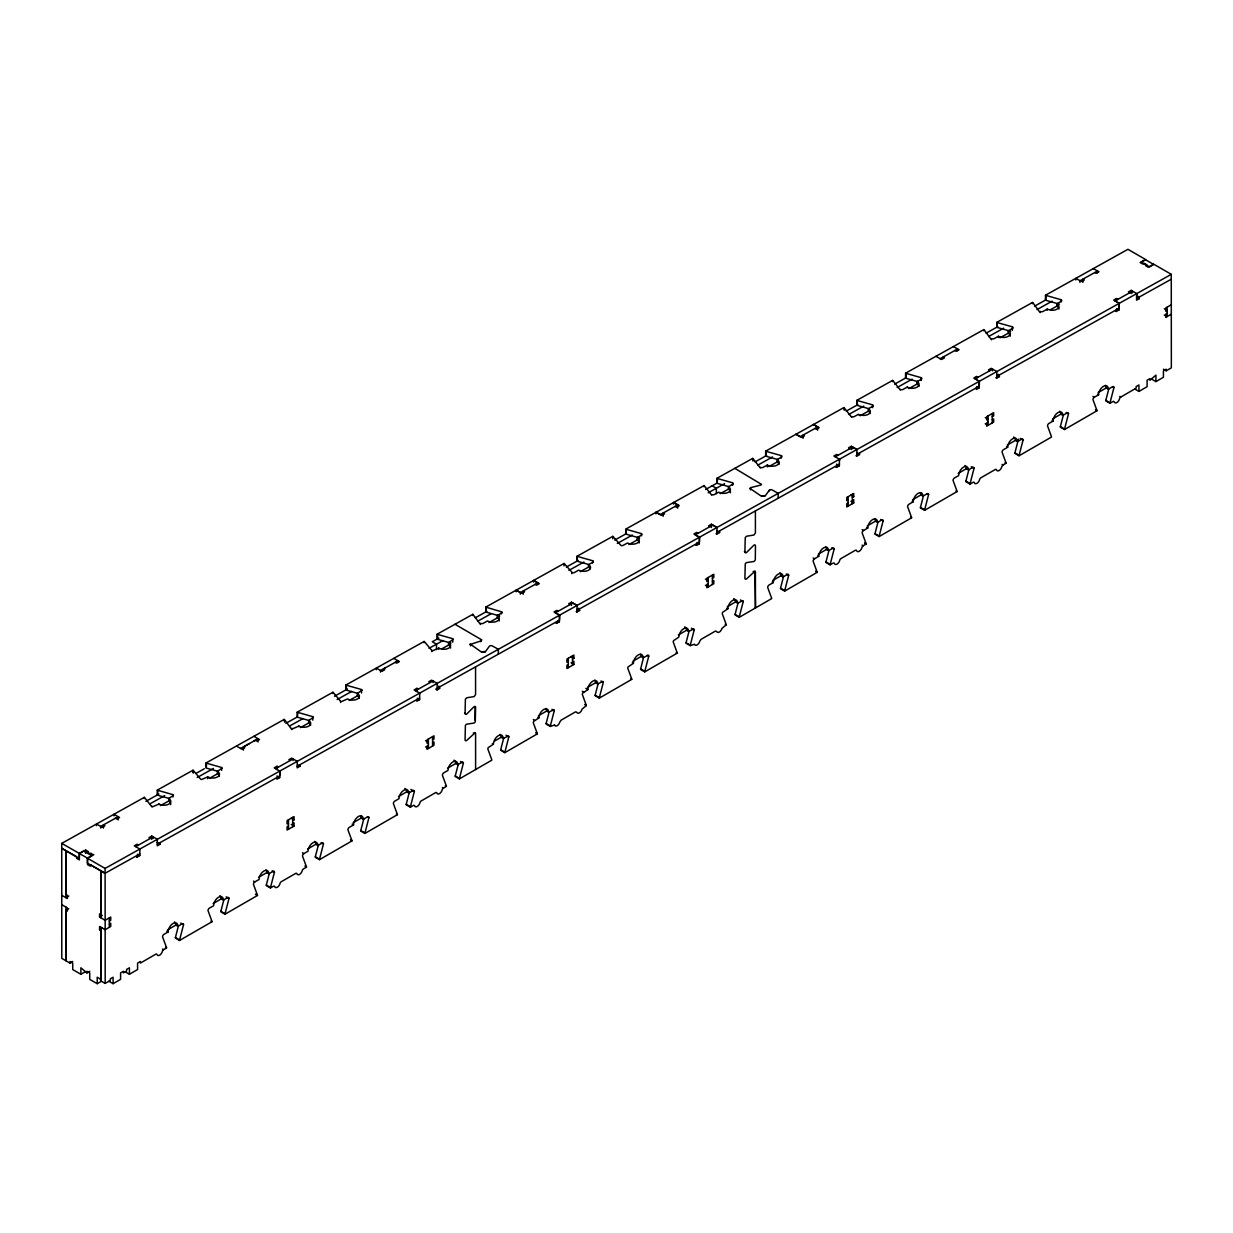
<?xml version="1.0" encoding="UTF-8"?>
<svg xmlns="http://www.w3.org/2000/svg" width="1233" height="1233" viewBox="0 0 1233 1233"><rect width="100%" height="100%" fill="white"/><g stroke="black" fill="none" stroke-linecap="round" stroke-linejoin="round"><path stroke-width="1.5" d="M475.614 769.531L475.584 733.496A1.973 1.141 -60 0 0 475.059 732.864L466.875 740.309A1.973 1.141 -60 0 1 465.072 739.8L465.396 725.497A1.973 1.141 -60 0 1 466.875 724.141L473.811 723.093A1.973 1.141 -60 0 0 475.291 721.752L475.614 707.449A1.988 1.141 -60 0 0 475.291 706.601L474.782 706.447A1.988 1.141 -60 0 0 473.811 706.941L466.875 713.907A1.973 1.141 -60 0 1 465.072 713.414L464.548 713.106M465.072 713.398L465.396 699.111L466.875 697.755L474.135 696.599L475.584 694.518L475.553 666.868M754.935 571.973L755.459 607.961L755.413 571.927A1.973 1.141 -60 0 0 754.889 571.311L746.705 578.739A1.973 1.141 -60 0 1 744.902 578.231L745.241 563.943A1.973 1.141 -60 0 1 746.705 562.587L753.656 561.539A1.973 1.141 -60 0 0 755.305 559.767L755.459 545.88A1.973 1.141 -60 0 0 755.12 545.032L754.611 544.894A1.973 1.141 -60 0 0 753.656 545.387L746.705 552.353A1.973 1.141 -60 0 1 744.902 551.845L744.378 551.536M744.902 551.845L745.241 537.542L746.705 536.201L753.964 535.03L755.413 532.949L755.397 510.924M1163.428 369.191L1166.218 370.809L1171.35 367.85L1171.273 279.213L1136.718 298.463L1136.78 293.577L1131.185 290.356L1128.395 291.913L1129.782 292.714M436.497 649.637L436.513 644.165L432.305 641.746L438.917 638.062M716.327 493.662L716.358 488.237L712.15 485.817M113.96 815.892L113.991 814.258L61.727 843.387L61.789 958.365L65.996 960.784L65.965 907.087M118.137 819.945L118.183 816.693L100.69 826.434L100.674 828.052M258.051 741.989L258.098 738.721L253.736 741.156M397.92 662.429L397.951 660.811L383.324 668.949L384.727 669.75L381.937 671.322L376.327 668.086L376.312 669.719M85.57 853.298L85.632 850.046L88.422 851.649L87.019 852.435L93.785 854.746L87.497 858.26L87.42 863.146L105.021 873.318L139.807 853.93M90.934 856.396L90.995 853.128M96.467 825.632L96.498 823.998L102.092 827.235L104.897 825.678L103.495 824.862L103.449 828.129M105.021 873.318L105.098 868.417L1171.304 274.343L1171.227 279.244M136.277 856.719L136.971 857.135L137.002 855.502M136.971 857.135L139.776 855.563L139.868 849.044L134.274 845.823L137.079 844.251L138.481 845.067M144.292 798.583L144.307 797.366L113.991 814.258L119.586 817.494L116.781 819.051L115.378 818.25M151.952 806.937L144.646 797.628A1.957 1.11 0.9 0 0 144.307 797.366M151.721 839.334L151.767 836.066L157.362 839.303L157.254 845.823L160.059 844.266L160.074 842.632M153.139 838.517L153.154 836.883L135.676 846.624M218.21 771.426L206.389 768.082A1.973 1.125 0.9 0 1 205.926 767.882L206.003 762.996A1.973 1.125 0.9 0 0 206.466 763.196L221.663 767.496A1.988 1.125 0.9 0 1 222.202 768.067L217.455 771.426A6.889 3.899 0.9 0 1 217.47 776.975A6.889 3.899 0.9 0 1 207.745 776.882L201.673 779.503A1.988 1.125 0.9 0 1 200.671 779.194L193.35 770.486A1.957 1.11 0.9 0 0 193.011 770.224L157.285 790.137L157.223 795.023A1.973 1.125 0.9 0 0 157.685 795.223L169.507 798.568M157.701 793.99L157.747 790.338A1.973 1.125 0.9 0 1 157.285 790.137M158.949 804.625L158.965 804.024A6.936 3.93 0.9 0 0 165.207 805.164A6.889 3.899 0.9 0 0 170.262 802.853A6.936 3.93 0.9 0 0 168.751 798.552L173.483 795.208A1.988 1.125 0.9 0 0 172.944 794.638L157.747 790.338M170.601 804.61A6.936 3.93 0.9 0 0 168.721 801.003L168.751 798.568M172.913 797.073L172.944 795.239M192.98 772.675L193.011 770.224M193.319 772.937L193.334 771.719M206.404 766.864L206.466 763.196M207.637 778.717L207.668 776.882M219.397 776.173A6.936 3.93 0.9 0 0 217.424 773.862L217.455 771.426M221.647 770.301L221.647 768.113M243.363 750.173L243.41 746.905L244.812 747.722L242.007 749.279L236.412 746.042L206.003 762.996M276.947 769.562L276.993 766.294L278.396 767.111M276.916 777.545L276.886 779.164L279.691 777.607L279.783 771.087L274.188 767.851L276.993 766.294M279.799 771.087L279.721 775.973L157.285 844.189M284.207 720.627L284.222 719.409L236.412 746.042M284.53 722.122L284.546 720.889M291.867 729.597L284.561 719.671A1.988 1.125 0.9 0 0 284.222 719.409M293.053 760.545L293.069 758.927L275.591 768.668M357.385 693.485A6.889 3.899 0.9 0 1 359.111 697.4A6.889 3.899 0.9 0 1 353.856 700.051A6.92 3.93 0.9 0 1 347.583 698.911L341.587 701.546A1.988 1.125 0.9 0 1 340.585 701.223L333.28 692.53A1.988 1.125 0.9 0 0 332.925 692.268L297.215 712.165L297.138 717.067A2.004 1.125 0.9 0 0 297.6 717.252L309.421 720.611M297.615 716.034L297.662 712.366A2.004 1.125 0.9 0 1 297.215 712.165M298.864 726.669L298.879 726.052A6.936 3.93 0.9 0 0 305.121 727.193A6.889 3.899 0.9 0 0 310.392 724.542A6.889 3.899 0.9 0 0 308.682 720.627L313.413 717.252A1.988 1.125 0.9 0 0 312.874 716.681L297.662 712.366M290.279 760.484L288.876 759.667L291.682 758.11L297.276 761.347L297.168 767.866L299.973 766.309L300.004 764.676M310.608 725.358A6.951 3.946 0.9 0 0 310.377 724.727A6.92 3.915 0.9 0 0 308.635 723.047L308.666 720.596M312.812 720.134L312.858 717.282M332.91 693.485L332.925 692.268M340.57 702.456L340.585 701.223M451.016 643.117L437.515 639.295A1.973 1.125 0.9 0 1 437.052 639.095L437.129 634.209A1.973 1.125 0.9 0 0 437.592 634.409L452.788 638.709A1.988 1.125 0.9 0 1 453.328 639.28L448.596 642.64A6.936 3.93 0.9 0 1 450.091 646.94A6.889 3.899 0.9 0 1 448.596 648.204A6.936 3.93 0.9 0 1 438.778 648.096L432.798 650.716A1.988 1.125 0.9 0 1 431.797 650.408L424.476 641.715A1.957 1.11 0.9 0 0 424.137 641.453L345.918 685.024L345.841 689.925A1.973 1.125 0.9 0 0 346.303 690.126L358.125 693.47M346.319 688.893L346.381 685.224A1.973 1.125 0.9 0 1 345.918 685.024M359.312 698.217A6.92 3.915 0.9 0 0 357.339 695.905L357.385 693.455L362.117 690.11A1.988 1.125 0.9 0 0 361.577 689.54L346.381 685.224M361.531 692.992L361.562 690.141M380.504 672.139L380.535 670.505L384.881 668.086M416.862 691.59L416.908 688.338L418.311 689.139M416.831 699.573L416.816 701.207L419.605 699.65L419.713 693.131L414.118 689.894L416.908 688.338M424.121 642.67L424.137 641.453M431.781 651.625L431.797 650.408M432.968 682.589L432.999 680.955L415.506 690.711M437.53 638.077L437.592 634.409M435.696 689.093L437.099 689.91L437.191 683.39L431.596 680.154L428.807 681.71L430.194 682.512M438.778 649.313L438.794 648.096M437.099 689.91L439.888 688.338L438.871 686.103M450.584 648.049A6.936 3.93 0.9 0 0 450.292 646.755A6.936 3.93 0.9 0 0 448.55 645.09L448.596 642.64M452.727 642.177L452.773 639.326M470.59 645.845L470.605 645.244A1.973 1.11 0.9 0 1 470.035 644.535L480.947 640.929L481.517 639.742L454.992 624.252L437.129 634.209M472.825 615.529L472.856 614.311L454.992 624.252M480.485 624.484L472.856 614.311M480.562 641.684L480.577 641.068A1.973 1.125 0.9 0 0 481.471 640.513L481.517 639.742M481.903 652.38L470.158 644.027M485.047 652.149L489.439 646.184A1.973 1.125 0.9 0 1 491.797 645.676L498.363 649.298L498.286 654.184M592.719 560.784A1.927 1.094 0.9 0 1 592.703 562.34L588.511 564.683L589.374 565.284A6.92 3.915 0.9 0 1 588.002 570.494A6.92 3.915 0.9 0 1 578.724 570.139L574.516 572.482A1.927 1.094 0.9 0 1 572.374 572.682L564.406 563.758A1.942 1.11 0.9 0 0 564.051 563.481L485.833 607.068L485.756 611.953A1.973 1.125 0.9 0 0 486.218 612.154L499.735 615.991M486.234 610.936L486.295 607.268A1.973 1.125 0.9 0 1 485.833 607.068M486.295 607.268L501.908 611.922A1.957 1.11 0.9 0 1 502.031 612.601A1.927 1.094 0.9 0 1 501.492 613.155L497.3 615.498L497.269 617.949L489.1 622.495M501.492 613.772L501.492 612.184M516.165 591.794L516.18 590.16L520.372 592.595L537.788 582.885L537.773 584.519M520.357 594.214L520.372 592.595M523.193 594.244L523.254 590.992L524.641 591.794L521.852 593.35L516.257 590.129M533.565 582.099L533.596 580.466L539.33 583.61L536.54 585.166L535.137 584.365M555.883 622.912L556.592 623.328L556.607 621.694M556.592 623.328L559.381 621.771L559.489 615.252L555.282 612.816L572.775 603.076L576.967 605.495M564.02 565.932L564.051 563.481M571.696 573.669L571.727 572.451M571.465 605.449L571.511 602.197L577.121 605.418L576.874 612.015L576.181 611.614M626.164 532.98L626.087 529.265L641.407 533.612A1.927 1.094 0.9 0 1 641.407 535.199L637.214 537.542A6.951 3.946 0.9 0 1 639.11 539.576L639.11 541.102A6.889 3.899 0.9 0 1 634.363 544.03A6.889 3.899 0.9 0 1 627.489 542.998L623.22 545.34A1.927 1.094 0.9 0 1 621.078 545.556L613.109 536.617A1.942 1.11 0.9 0 0 612.77 536.355L577.044 556.253L576.967 561.138L589.251 564.683M577.445 560.121L577.044 556.253M576.874 612.015L579.664 610.458L578.647 608.223M590.206 568.798A6.966 3.946 0.9 0 0 588.465 567.118L588.511 564.683M592.688 562.957L592.688 561.369M612.724 538.79L612.77 536.355M625.686 533.997L625.748 529.111L704.074 485.586M639.203 542.952A6.92 3.93 0.9 0 0 639.156 542.304L638.925 541.657A6.966 3.946 0.9 0 0 637.184 539.977L637.214 537.542M641.407 535.816L641.407 534.228M656.002 513.868L656.033 512.25L660.225 514.67L677.718 504.929L677.657 508.181M663.123 516.288L663.169 513.036L664.572 513.837L661.767 515.394L656.172 512.157M673.495 504.127L673.511 502.494L677.718 504.929M695.813 544.955L696.506 545.356L696.537 543.738M696.506 545.356L699.311 543.799L699.404 537.28L695.212 534.86L712.689 525.119L716.897 527.539M703.951 486.742L703.981 485.525M711.626 495.096L704.32 485.787M711.379 527.493L711.441 524.225L717.036 527.462L716.789 534.059L716.096 533.658M760.329 467.954L753.024 458.645A2.004 1.141 0.9 0 0 752.685 458.383L716.959 478.296L716.897 483.182A1.973 1.125 0.9 0 0 717.344 483.382L729.165 486.727M717.375 482.149L717.421 478.496A1.973 1.125 0.9 0 1 716.959 478.296M716.789 534.059L719.594 532.502L719.61 530.868M730.275 492.768A6.936 3.93 0.9 0 0 728.395 489.162L728.426 486.727L732.618 484.384A1.927 1.094 0.9 0 0 732.633 482.827L717.421 478.496M732.587 485.232L732.618 483.413M750.435 489.933L750.527 487.682L760.407 485.155A1.973 1.11 0.9 0 0 761.424 484.338L734.822 468.34M752.669 459.616L752.685 458.383M752.993 461.096L753.009 459.878M761.747 496.452L749.88 488.36M764.876 496.236L769.531 490.056A1.988 1.125 0.9 0 1 772.413 490.04L778.193 493.385L778.131 498.271M851.541 417.139L844.235 407.83A2.004 1.141 0.9 0 0 843.896 407.568L765.678 451.155L765.601 456.04A1.988 1.125 0.9 0 0 766.063 456.241L777.884 459.585M766.078 455.023L766.125 451.355A1.988 1.125 0.9 0 1 765.678 451.155M767.311 466.875L767.342 465.041A6.92 3.93 0.9 0 0 775.495 465.797A6.92 3.93 0.9 0 0 779.025 461.604L777.129 459.585L781.337 457.243A1.988 1.125 0.9 0 0 781.321 455.64L766.125 451.355M779.071 464.332A6.951 3.946 0.9 0 0 778.84 463.7A6.92 3.915 0.9 0 0 777.098 462.021L777.129 459.585M781.29 458.106L781.321 456.272M803.037 438.331L803.084 435.064L804.486 435.881L801.681 437.438L796.086 434.201M817.587 430.225L817.633 426.957L813.441 424.537M835.866 466.922L836.56 467.322L836.59 465.689M839.442 460.88L839.457 459.246L833.862 456.01L836.668 454.453L838.07 455.27M836.56 467.322L839.365 465.766L839.457 459.246L838.625 458.768M843.881 408.786L843.896 407.568M844.204 410.281L844.22 409.048M851.309 449.536L851.356 446.269L856.95 449.506L856.704 456.102L856.01 455.701M852.589 448.781L852.604 447.163L856.812 449.583M900.26 389.998L892.939 380.689A2.004 1.141 0.9 0 0 892.6 380.427L856.873 400.324L856.812 405.225A1.988 1.125 0.9 0 0 857.274 405.426L869.095 408.77M857.289 404.193L857.336 400.525A1.988 1.125 0.9 0 1 856.873 400.324M858.538 414.827L862.098 415.321A6.92 3.93 0.9 0 0 869.558 413.394A6.92 3.93 0.9 0 0 868.34 408.755L872.532 406.428A1.988 1.125 0.9 0 0 872.532 404.825L857.336 400.525M856.704 456.102L859.509 454.545L859.54 452.912M870.282 413.517A6.936 3.93 0.9 0 0 868.309 411.206L868.34 408.755M872.502 407.275L872.532 405.441M872.517 407.645L872.532 406.428M892.584 381.644L892.6 380.427M991.455 339.784L984.15 329.874A2.004 1.125 0.9 0 0 983.811 329.612L905.592 373.198L905.515 378.084A2.004 1.141 0.9 0 0 905.978 378.284L917.799 381.629M905.993 377.051L906.055 373.383A2.004 1.141 0.9 0 1 905.592 373.198M907.257 387.686L907.257 387.07A6.92 3.93 0.9 0 0 917.059 387.177A6.92 3.93 0.9 0 0 917.044 381.613L921.251 379.286A1.988 1.125 0.9 0 0 921.251 377.683L906.055 373.383M918.986 386.376A6.92 3.915 0.9 0 0 917.013 384.064L917.044 381.613M921.205 380.134L921.236 378.3M921.236 380.504L921.251 379.286M957.532 350.634L957.548 349.001L940.07 358.741M976.366 387.809L976.351 389.443L979.141 387.886L979.233 381.367M976.536 379.749L976.582 376.497L977.985 377.298M983.795 330.829L983.811 329.612M992.503 370.825L992.534 369.191L975.041 378.947M1040.159 312.643L1032.869 302.732A1.973 1.125 0.9 0 0 1032.514 302.47L996.803 322.368L996.726 327.254A1.988 1.125 0.9 0 0 997.189 327.454L1010.69 331.292M997.204 326.236L997.25 322.568A1.988 1.125 0.9 0 1 996.803 322.368M995.925 377.73L996.634 378.146L996.865 371.549L991.27 368.313L988.465 369.869L989.868 370.671M998.453 337.472L998.468 336.255A6.92 3.93 0.9 0 0 1008.255 336.347A6.92 3.93 0.9 0 0 1008.255 330.798L1012.463 328.456A1.988 1.125 0.9 0 0 1012.447 326.868L997.25 322.568M996.634 378.146L999.424 376.574L998.406 374.339M1010.243 336.208A6.936 3.93 0.9 0 0 1008.224 333.249L1008.255 330.798M1012.401 330.336L1012.447 327.485M1032.499 303.688L1032.514 302.47M1171.304 274.343L1153.687 264.186L1148.262 267.207L1145.457 265.604L1146.86 264.818L1144.301 263.338L1142.899 264.109L1140.093 262.506L1145.534 259.469L1127.933 249.313L1045.507 295.226L1045.43 300.112A1.988 1.125 0.9 0 0 1045.892 300.313L1059.409 304.15M1045.908 299.095L1045.969 295.427A1.988 1.125 0.9 0 1 1045.507 295.226M1047.156 310.346L1047.171 309.113L1050.716 310.223A6.92 3.93 0.9 0 0 1058.87 305.692L1056.974 303.657L1061.166 301.314A1.988 1.125 0.9 0 0 1061.166 299.727L1045.969 295.427M1058.962 309.067A6.936 3.93 0.9 0 0 1056.928 306.108L1056.974 303.657M1061.151 301.931L1061.151 300.343M1075.762 279.999L1075.777 278.365L1081.526 281.509L1084.316 279.953L1082.913 279.151L1082.867 282.403M1079.954 282.419L1079.985 280.785L1097.462 271.044L1097.447 272.678M1115.557 311.07L1116.266 311.487L1116.281 309.853M1116.451 301.792L1116.497 298.54L1117.899 299.342M1116.266 311.487L1119.055 309.915L1119.163 303.41M1131.139 293.608L1131.185 290.356M1132.418 292.868L1132.449 291.235L1114.956 300.975M1136.641 293.654L1136.549 300.174L1139.338 298.617L1138.321 296.382M769.253 490.873L769.531 490.056M223.82 899.843L220.861 911.31A1.988 1.141 -60 0 0 220.799 911.803L224.992 914.223A1.988 1.141 -60 0 1 225.053 913.73L228.999 898.456A1.973 1.141 -60 0 0 227.596 897.639L223.404 900.059A6.92 3.992 -60 0 0 218.503 897.239A6.92 3.992 -60 0 0 213.602 905.716L209.41 908.151A1.973 1.141 -60 0 0 208.007 910.57L211.953 921.298A1.988 1.141 -60 0 1 212.014 921.729L179.556 940.455L175.348 938.02A1.988 1.141 -60 0 1 175.41 937.527L178.369 926.075M125.227 971.82L129.419 974.255L137.587 969.539L137.587 963.081L140.377 961.463L140.377 963.081L155.697 954.234A1.973 1.141 -60 0 1 156.822 954.234L157.408 955.174A3.961 2.281 -60 0 0 161.893 952.585L162.479 950.967A1.973 1.141 -60 0 1 163.604 949.672L166.563 947.946A1.988 1.141 -60 0 0 166.501 947.514L162.556 936.803A1.973 1.141 -60 0 1 163.958 934.367L168.15 931.948A6.92 3.992 -60 0 1 173.052 923.471A6.92 3.992 -60 0 1 177.953 926.291L182.145 923.871A1.973 1.141 -60 0 1 183.547 924.673L179.602 939.962A1.988 1.141 -60 0 0 179.556 940.455M318.484 844.543L315.324 856.765A1.988 1.141 -60 0 0 315.263 857.259L319.47 859.678A1.988 1.141 -60 0 1 319.532 859.185L323.462 843.911A1.973 1.141 -60 0 0 322.06 843.095L317.867 845.53A6.92 3.992 -60 0 0 312.966 842.694A6.92 3.992 -60 0 0 308.08 851.186L303.873 853.606A1.973 1.141 -60 0 0 302.486 856.026L306.416 866.753A1.988 1.141 -60 0 1 306.478 867.184L303.534 868.88A1.973 1.141 -60 0 0 302.208 870.729A3.961 2.281 -60 0 1 299.573 874.397A3.961 2.281 -60 0 1 296.937 873.765A1.973 1.141 -60 0 0 295.612 873.457L281.309 881.703A1.973 1.141 -60 0 0 279.999 883.552A3.961 2.281 -60 0 1 277.363 887.221A3.961 2.281 -60 0 1 274.712 886.589A1.973 1.141 -60 0 0 273.402 886.28L270.443 887.976L266.251 885.556A1.988 1.141 -60 0 1 266.313 885.063L269.272 873.611M265.958 869.974A6.92 3.992 -60 0 1 266.76 872.61L268.856 873.827L273.048 871.407A1.973 1.141 -60 0 1 274.45 872.209L270.505 887.483A1.988 1.141 -60 0 0 270.443 887.976M409.387 792.064L406.227 804.286A1.988 1.141 -60 0 0 406.166 804.779L410.373 807.199A1.988 1.141 -60 0 1 410.419 806.706L414.365 791.432A1.973 1.141 -60 0 0 412.963 790.615L408.77 793.05A6.92 3.992 -60 0 0 403.869 790.214A6.92 3.992 -60 0 0 398.983 798.691L394.776 801.126A1.973 1.141 -60 0 0 393.373 803.546L397.319 814.273A1.988 1.141 -60 0 1 397.38 814.705L364.922 833.446L360.714 831.011A1.988 1.141 -60 0 1 360.776 830.518L363.735 819.066M360.668 815.784A6.92 3.992 -60 0 1 361.223 818.08L363.319 819.282L367.511 816.862A1.973 1.141 -60 0 1 368.914 817.664L364.983 832.938A1.988 1.141 -60 0 0 364.922 833.446M503.65 738.29L500.69 749.741A1.957 1.141 -60 0 0 500.644 750.234L504.836 752.654A1.957 1.141 -60 0 1 504.898 752.161L508.828 736.887A1.988 1.141 -60 0 0 508.428 735.978L503.234 738.505A6.936 4.007 -60 0 0 498.348 735.669A6.936 4.007 -60 0 0 493.447 744.162L488.253 747.63A1.988 1.141 -60 0 0 487.852 749.001L491.782 759.728A1.973 1.141 -60 0 1 491.844 760.16L459.385 778.902L455.193 776.482A1.988 1.141 -60 0 1 455.239 775.989L458.198 764.522M460.587 761.516L463.392 763.135L459.447 778.408A1.988 1.141 -60 0 0 459.385 778.902M554.557 725.035L550.288 726.422L546.096 724.002A1.957 1.125 -60 0 1 546.142 723.494L549.101 712.042M504.836 752.654L537.295 733.912A2.019 1.171 -60 0 0 537.234 733.496L533.303 722.769A1.988 1.141 -60 0 1 533.704 721.382L538.898 717.914A6.92 3.992 -60 0 1 543.799 709.437A6.92 3.992 -60 0 1 548.685 712.258L553.879 709.746A1.988 1.141 -60 0 1 554.28 710.64L550.35 725.929A1.957 1.125 -60 0 0 550.288 726.422M643.564 657.497L640.621 668.964A1.957 1.141 -60 0 0 640.559 669.457L644.751 671.877A1.957 1.141 -60 0 1 644.813 671.384L648.758 656.11A1.988 1.141 -60 0 0 648.342 655.201L643.164 657.713A6.936 4.007 -60 0 0 638.262 654.893A6.936 4.007 -60 0 0 633.361 663.385L628.183 666.837A1.988 1.141 -60 0 0 627.767 668.224L631.712 678.951A1.973 1.141 -60 0 1 631.758 679.383L599.3 698.125L595.107 695.689A1.957 1.125 -60 0 1 595.169 695.196L598.128 683.745M587.91 689.617A6.92 3.992 -60 0 1 592.811 681.14A6.92 3.992 -60 0 1 597.697 683.961L602.891 681.433A1.988 1.141 -60 0 1 603.307 682.342L599.361 697.616A1.957 1.125 -60 0 0 599.3 698.125M738.043 602.968L735.084 614.419A1.957 1.125 -60 0 0 735.022 614.913L739.23 617.332A1.957 1.125 -60 0 1 739.276 616.839L743.222 601.565A1.988 1.141 -60 0 0 742.805 600.656L737.627 603.184A6.92 3.992 -60 0 0 732.726 600.348A6.92 3.992 -60 0 0 727.84 608.825L722.646 612.308A1.988 1.141 -60 0 0 722.23 613.68L726.175 624.407A2.004 1.156 -60 0 1 726.237 624.838L721.968 628.383A3.946 2.281 -60 0 1 719.332 632.051A3.946 2.281 -60 0 1 716.697 631.419L715.371 631.111L701.068 639.357L699.758 641.206A3.946 2.281 -60 0 1 697.123 644.874A3.946 2.281 -60 0 1 694.487 644.242L690.203 645.63L686.01 643.21A1.957 1.125 -60 0 1 686.072 642.717L689.016 631.265M644.751 671.877L677.21 653.136A2.019 1.171 -60 0 0 677.164 652.704L673.218 641.977A1.988 1.141 -60 0 1 673.619 640.605L678.813 637.137A6.92 3.992 -60 0 1 683.714 628.66A6.92 3.992 -60 0 1 688.6 631.481L693.794 628.953A1.988 1.141 -60 0 1 694.21 629.863L690.264 645.136A1.957 1.125 -60 0 0 690.203 645.63M828.946 550.473L825.987 561.94A1.988 1.141 -60 0 0 825.925 562.433L830.117 564.853A1.988 1.141 -60 0 1 830.179 564.36L834.125 549.086A1.973 1.141 -60 0 0 832.722 548.269L828.53 550.704A6.92 3.992 -60 0 0 823.629 547.868A6.92 3.992 -60 0 0 818.727 556.36L814.535 558.78A1.973 1.141 -60 0 0 813.133 561.2L817.078 571.927A1.988 1.141 -60 0 1 817.14 572.359L784.666 591.1L780.474 588.68A1.988 1.141 -60 0 1 780.535 588.172L783.494 576.72M779.888 572.79A6.92 3.992 -60 0 1 780.982 575.734L783.078 576.936L787.27 574.516A1.973 1.141 -60 0 1 788.673 575.318L784.727 590.607A1.988 1.141 -60 0 0 784.666 591.1M923.409 495.943L920.45 507.395A1.988 1.141 -60 0 0 920.388 507.888L924.596 510.323A1.988 1.141 -60 0 1 924.658 509.815L928.588 494.541L927.185 493.739L922.993 496.159A6.92 3.992 -60 0 0 918.092 493.339A6.92 3.992 -60 0 0 913.206 501.816L908.998 504.235A1.973 1.141 -60 0 0 907.596 506.655L911.541 517.382A1.988 1.141 -60 0 1 911.603 517.814L879.144 536.555L874.937 534.136A1.988 1.141 -60 0 1 874.998 533.642L877.958 522.176M880.809 519.432L883.136 520.788L879.206 536.062A1.988 1.141 -60 0 0 879.144 536.555M1018.443 439.21L1014.929 452.85A1.988 1.141 -60 0 0 1014.867 453.359L1019.059 455.778A1.988 1.141 -60 0 1 1019.121 455.285L1023.066 439.996A1.973 1.141 -60 0 0 1021.664 439.195L1017.456 441.614A6.92 3.992 -60 0 0 1012.57 438.794A6.92 3.992 -60 0 0 1007.669 447.271L1003.477 449.691A1.973 1.141 -60 0 0 1002.075 452.126L1006.02 462.853A1.988 1.141 -60 0 1 1006.066 463.269L1003.123 464.98A1.973 1.141 -60 0 0 1001.797 466.814A3.961 2.281 -60 0 1 999.162 470.497A3.961 2.281 -60 0 1 996.526 469.865A1.973 1.141 -60 0 0 995.201 469.542L980.913 477.803A1.973 1.141 -60 0 0 979.588 479.637A3.961 2.281 -60 0 1 976.952 483.321A3.961 2.281 -60 0 1 974.317 482.689A1.973 1.141 -60 0 0 972.991 482.365L970.047 484.076L965.84 481.656A1.988 1.141 -60 0 1 965.901 481.163L968.861 469.696M971.25 466.691L974.039 468.309L970.094 483.583A1.988 1.141 -60 0 0 970.047 484.076M1108.775 388.919L1105.816 400.371A1.988 1.141 -60 0 0 1105.77 400.864L1109.962 403.299A1.988 1.141 -60 0 1 1110.024 402.806L1113.954 387.516L1112.567 386.715L1108.359 389.135A6.92 3.992 -60 0 0 1103.473 386.314A6.92 3.992 -60 0 0 1098.572 394.791L1094.365 397.211A1.973 1.141 -60 0 0 1092.977 399.646L1096.908 410.358A1.988 1.141 -60 0 1 1096.969 410.789L1064.511 429.531L1060.318 427.111A1.988 1.141 -60 0 1 1060.365 426.618L1063.324 415.151M1059.717 411.236A6.92 3.992 -60 0 1 1060.812 414.165L1062.908 415.382L1067.115 412.947A1.973 1.141 -60 0 1 1068.502 413.764L1064.572 429.038A1.988 1.141 -60 0 0 1064.511 429.531M481.918 651.764L485.062 651.533M764.892 495.62L764.63 495.82A1.942 1.094 0.9 0 1 763.443 496.175L761.747 495.851M585.814 688.399L587.91 689.617L582.731 693.085A1.988 1.141 -60 0 0 582.315 694.456L586.261 705.184A2.004 1.156 -60 0 1 586.322 705.615L582.038 709.16A3.946 2.281 -60 0 1 579.402 712.844A3.946 2.281 -60 0 1 576.782 712.196L575.457 711.888L561.154 720.149L559.828 721.983A3.946 2.281 -60 0 1 557.193 725.667A3.946 2.281 -60 0 1 554.557 725.019M85.632 850.046L79.328 853.544L87.528 858.137L91.735 855.717L83.567 851.001L79.374 853.436L79.251 858.43L61.65 848.273L76.569 856.658L76.569 858.276L79.374 859.894L79.374 853.436L61.727 843.387M68.755 896.052L65.965 897.67L65.919 850.647L65.965 894.434L67.368 895.25L67.368 898.472L61.758 895.25M72.732 961.478L69.927 963.096L65.965 960.8L65.965 910.324L68.755 908.706M100.936 917.861L100.906 870.852L100.936 914.639L99.549 913.823L99.549 917.059L102.339 915.441M1171.304 304.736L1165.709 307.973L1165.709 311.209L1167.112 310.392L1164.306 308.789M109.336 921.097L110.739 920.28L110.739 917.059L105.144 920.296L105.175 983.41L110.307 980.451L110.307 978.832L113.097 977.214L113.097 983.672L108.905 981.252M109.336 924.056L110.739 923.255L110.739 926.476L105.144 929.713L99.549 926.476L99.549 929.713L102.339 928.095M1167.112 313.367L1165.709 314.168L1165.709 317.405L1171.319 314.153M288.46 823.058L287.058 823.875L287.058 820.639L294.055 816.6L294.055 819.837L292.668 820.639M432.583 739.862L433.985 739.06L433.985 735.824L426.988 739.862L426.988 743.098L428.375 742.281L425.585 740.663M568.305 661.505L566.903 662.306L566.903 659.085L573.9 655.047L573.9 658.268L572.497 659.085M712.412 578.292L713.815 577.491L713.815 574.254L706.817 578.292L706.817 581.529L708.22 580.728L705.415 579.109M848.134 499.935L846.732 500.752L846.732 497.516L853.729 493.477L853.729 496.714L852.342 497.516M992.257 416.739L993.659 415.922L993.659 412.701L986.662 416.739L986.662 419.96L988.049 419.158L985.259 417.54M288.46 826.033L287.058 826.834L287.058 830.071L294.055 826.033L294.055 822.796L292.668 823.598M428.375 745.241L426.988 746.057L426.988 749.279L433.985 745.241L433.985 742.019L432.583 742.821M568.305 664.464L566.903 665.265L566.903 668.502L573.9 664.464L573.9 661.227L572.497 662.044M708.22 583.687L706.817 584.488L706.817 587.725L713.815 583.687L713.815 580.45L712.412 581.267M848.134 502.894L846.732 503.711L846.732 506.948L853.729 502.894L853.729 499.673L852.342 500.475M988.049 422.118L986.662 422.934L986.662 426.156L993.659 422.118L993.659 418.896L992.257 419.698M69.927 963.096L69.927 961.478L72.732 963.096L72.732 969.554L80.885 974.27L85.092 971.851M80.885 974.27L80.885 967.813L86.927 972.914L89.732 971.296M167.688 929.79L175.857 925.089L177.953 926.291M213.139 903.573L221.308 898.857L223.404 900.059M258.591 877.326L266.76 872.61M307.603 849.028L315.771 844.312L317.867 845.53M353.054 822.781L361.223 818.08M398.506 796.549L406.674 791.833L408.77 793.05M447.533 768.251L455.686 763.535L457.782 764.737L461.99 762.318A1.973 1.141 -60 0 1 463.392 763.135M494.603 741.064L501.137 737.288L503.234 738.505M538.436 715.756L546.589 711.056L548.685 712.258M587.447 687.459L595.601 682.743L597.712 683.961M632.899 661.227L641.052 656.511L643.164 657.713M678.35 634.98L686.504 630.263L688.615 631.481M727.362 606.682L735.531 601.966L737.627 603.184M772.814 580.435L780.982 575.734M818.265 554.203L826.434 549.486L828.53 550.704M867.277 525.905L875.445 521.189L877.542 522.407L881.749 519.972A1.973 1.141 -60 0 1 883.136 520.788M912.728 499.658L920.897 494.942L922.993 496.159M958.18 473.426L966.348 468.71L968.444 469.912L972.637 467.492A1.973 1.141 -60 0 1 974.039 468.309M1007.207 445.113L1015.36 440.412L1017.456 441.614M1052.658 418.881L1060.812 414.165M1098.11 392.633L1106.263 387.933L1108.359 389.135M224.992 914.223L257.466 895.482A1.988 1.141 -60 0 0 257.404 895.05L253.459 884.323A1.973 1.141 -60 0 1 254.861 881.903L259.053 879.483A6.92 3.992 -60 0 1 263.954 870.991A6.92 3.992 -60 0 1 268.856 873.827M319.47 859.678L351.929 840.937A1.988 1.141 -60 0 0 351.867 840.505L347.922 829.778A1.973 1.141 -60 0 1 349.324 827.358L353.532 824.939A6.92 3.992 -60 0 1 358.418 816.462A6.92 3.992 -60 0 1 363.319 819.282M410.373 807.199L413.317 805.503A1.973 1.141 -60 0 1 414.642 805.812A3.961 2.281 -60 0 0 417.278 806.444A3.961 2.281 -60 0 0 419.914 802.76A1.973 1.141 -60 0 1 421.239 800.926L435.526 792.68A1.973 1.141 -60 0 1 436.852 792.989A3.961 2.281 -60 0 0 439.487 793.62A3.961 2.281 -60 0 0 442.123 789.937A1.973 1.141 -60 0 1 443.448 788.103L446.392 786.392A1.988 1.141 -60 0 0 446.331 785.976L442.4 775.249A1.973 1.141 -60 0 1 443.803 772.829L447.995 770.394A6.92 3.992 -60 0 1 452.896 761.917A6.92 3.992 -60 0 1 457.782 764.737M783.078 576.936A6.92 3.992 -60 0 0 778.177 574.116A6.92 3.992 -60 0 0 773.276 582.592L769.084 585.012A1.973 1.141 -60 0 0 767.681 587.447L771.627 598.175A1.988 1.141 -60 0 1 771.688 598.591L739.23 617.332M830.117 564.853L833.076 563.157A1.973 1.141 -60 0 1 834.387 563.466A3.961 2.281 -60 0 0 837.037 564.097A3.961 2.281 -60 0 0 839.673 560.429A1.973 1.141 -60 0 1 840.983 558.58L855.286 550.334A1.973 1.141 -60 0 1 856.611 550.642A3.961 2.281 -60 0 0 859.247 551.274A3.961 2.281 -60 0 0 861.882 547.591A1.973 1.141 -60 0 1 863.208 545.757L866.152 544.061A1.988 1.141 -60 0 0 866.09 543.63L862.16 532.903A1.973 1.141 -60 0 1 863.547 530.483L867.755 528.048A6.92 3.992 -60 0 1 872.64 519.571A6.92 3.992 -60 0 1 877.542 522.407M924.596 510.323L957.055 491.582A1.988 1.141 -60 0 0 956.993 491.15L953.047 480.423A1.973 1.141 -60 0 1 954.45 478.003L958.658 475.568A6.92 3.992 -60 0 1 963.543 467.091A6.92 3.992 -60 0 1 968.444 469.912M1062.908 415.382A6.92 3.992 -60 0 0 1058.022 412.546A6.92 3.992 -60 0 0 1053.121 421.039L1048.929 423.458A1.973 1.141 -60 0 0 1047.526 425.878L1051.456 436.605A1.988 1.141 -60 0 1 1051.518 437.037L1019.059 455.778M86.927 972.914L86.927 971.296L89.732 972.914L89.732 979.372L97.207 983.687L101.414 981.268M1109.962 403.299L1112.906 401.588A1.973 1.141 -60 0 1 1114.031 401.588L1114.632 402.528A3.961 2.281 -60 0 0 1117.283 402.266A3.961 2.281 -60 0 0 1119.502 398.86A1.973 1.141 -60 0 1 1120.828 397.026L1136.132 388.179L1136.132 386.561L1138.938 384.943L1138.938 391.416L1134.745 388.996M113.097 983.672L120.587 979.356L120.587 972.899L123.377 971.28L123.377 972.899L126.629 971.018L126.629 969.4L129.419 967.782L129.419 974.255M1138.938 391.416L1147.091 386.7L1147.091 380.242L1149.896 378.623L1149.896 380.242L1155.938 375.14L1155.938 381.598L1151.745 379.178M1155.938 381.598L1163.428 377.283L1163.428 370.809L1166.218 369.191L1166.218 370.809M244.982 746.027L249.436 743.561M145.926 801.311L158.903 794.083M196.217 773.291L204.339 768.76M240.62 748.462L255.308 740.278L256.695 741.095L259.5 739.538L253.906 736.301M285.84 723.355L297.199 717.02M334.513 696.229L347.506 689M475.291 617.795L486.865 611.352M566.363 567.057L578.046 560.537M614.774 540.085L626.456 533.565M705.63 489.455L717.113 483.059M755.089 461.897L766.649 455.455M817.633 426.957L800.14 436.713L795.948 434.278M846.208 411.128L857.891 404.624M894.603 384.157L906.286 377.652M986.123 333.172L997.805 326.653M1034.518 306.2L1046.2 299.696M150.118 803.746L164.729 795.609M197.172 777.514L213.401 768.483M290.032 725.775L303.025 718.546M337.102 699.558L351.698 691.42M429.038 648.327L443.125 640.482M477.834 621.139L491.058 613.772M568.891 570.401L583.918 562.032M617.301 543.429L632.313 535.06M708.189 492.784L724.603 483.644M757.632 465.242L772.505 456.95M848.736 414.488L863.747 406.119M897.131 387.516L912.158 379.147M988.65 336.517L1003.677 328.148M1037.045 309.56L1052.073 301.176M158.965 804.024L152.954 806.644A1.988 1.125 0.9 0 1 151.967 806.32M298.879 726.052L292.884 728.688A1.988 1.125 0.9 0 1 291.882 728.364M767.342 465.041L763.15 467.369A1.988 1.125 0.9 0 1 760.345 467.338M858.553 414.211L854.346 416.554A1.988 1.125 0.9 0 1 851.541 416.523M907.257 387.07L903.065 389.412A1.988 1.125 0.9 0 1 900.244 389.381M998.468 336.255L994.276 338.597A1.988 1.125 0.9 0 1 991.471 338.566M1047.171 309.113L1042.979 311.456A1.988 1.125 0.9 0 1 1040.174 311.425M160.552 805.55L168.721 801.003M209.271 778.408L217.424 773.862M300.467 727.593L308.635 723.047M349.186 700.452L357.339 695.905M442.031 648.728L448.55 645.09M580.311 571.665L588.465 567.118M629.015 544.539L637.184 539.992M720.226 493.709L728.395 489.162M768.93 466.567L777.098 462.021M860.141 415.752L868.309 411.206M908.86 388.611L917.013 384.064M1000.055 337.796L1008.224 333.249M1050.408 309.745L1056.928 306.108M151.767 836.066L148.962 837.639L150.364 838.44M571.511 602.197L568.721 603.754L570.124 604.555M711.441 524.225L708.636 525.797L710.038 526.599M851.356 446.269L848.551 447.826L849.953 448.642M976.582 376.497L973.777 378.053L979.387 381.29L979.31 386.176L856.873 454.391M1116.497 298.54L1113.707 300.097L1119.302 303.318L1119.225 308.219L996.788 376.435M835.265 456.826L852.604 447.163M297.199 766.232L419.636 698.017M437.129 688.276L559.551 620.06L559.628 615.159L554.033 611.938L556.823 610.381L558.225 611.183M577.044 610.304L699.465 542.088L699.543 537.203L693.948 533.981L696.753 532.409L698.14 533.226M716.959 532.348L839.396 464.132M763.443 496.19L762.533 496.128M754.889 571.311L753.132 571.465M475.059 732.864L473.287 733.034M483.151 652.103L482.273 651.933M639.65 538.02L626.01 534.151M577.506 556.453L592.703 560.753M1093.27 268.624L1099.004 271.769L1096.214 273.325L1094.812 272.524M1137.011 297.276L1139.338 298.617M1164.306 314.97L1167.112 316.588L1167.112 307.171M1116.728 308.574L1119.055 309.915M1119.78 396.409L1120.828 397.026M1097.524 394.19L1098.572 394.791M1105.816 400.371L1109.315 402.39M1092.977 396.409L1094.365 397.211M1095.52 409.556L1096.908 410.358M1095.921 410.188L1096.969 410.789M953.356 346.581L959.089 349.725L956.284 351.297L954.897 350.48M1066.175 412.423L1068.502 413.764M997.096 375.233L999.424 376.574M942.998 357.108L944.401 357.909L941.596 359.481L935.862 356.322M1052.073 420.422L1053.121 421.039M1060.365 426.618L1063.863 428.637M976.813 386.53L979.141 387.886M1020.261 438.393L1023.066 439.996M985.259 423.736L988.065 425.354L988.065 415.922M1006.621 446.67L1007.669 447.271M1014.929 452.85L1018.412 454.869M1005.018 462.668L1006.066 463.269M1002.075 464.379L1003.123 464.98M965.901 481.163L969.4 483.182M956.007 490.965L957.055 491.582M813.58 424.46L819.174 427.697L816.369 429.254L814.967 428.437M857.182 453.189L859.509 454.545M912.158 501.214L913.206 501.816M920.45 507.395L923.949 509.414M836.56 464.147L839.365 465.766M910.555 517.213L911.603 517.814M850.94 495.096L853.729 496.714M850.94 501.292L853.729 502.894M866.707 527.447L867.755 528.048M874.998 533.642L878.497 535.661M862.16 529.666L863.547 530.483M864.687 542.813L866.09 543.63M865.104 543.445L866.152 544.061M862.144 545.156L863.208 545.757M831.797 547.745L834.125 549.086M817.679 555.744L818.727 556.36M825.987 561.94L829.485 563.959M813.133 557.963L814.535 558.78M815.676 571.126L817.078 571.927M816.092 571.758L817.14 572.359M673.65 502.417L679.26 505.653L676.455 507.21L675.052 506.409M716.558 530.745L719.594 532.502M786.346 573.977L788.673 575.318M772.228 581.991L773.276 582.592M780.535 588.172L784.034 590.191M696.969 542.458L699.311 543.799M740.416 599.947L743.222 601.565M705.415 585.305L708.22 586.923L708.22 577.491M726.776 608.223L727.824 608.84M735.084 614.419L738.582 616.438M725.189 624.237L726.237 624.838M691.405 628.244L694.21 629.863M686.072 642.717L689.571 644.736M676.162 652.534L677.21 653.136M533.596 580.466L537.788 582.885M577.337 609.117L579.664 610.458M647.356 655.293L648.758 656.11M632.313 662.768L633.361 663.369M557.994 620.954L559.381 621.771M640.621 668.964L644.119 670.983M630.71 678.766L631.758 679.383M571.095 656.65L573.9 658.268M571.095 662.845L573.9 664.464M600.964 681.001L603.307 682.342M595.169 695.196L598.668 697.215M582.315 691.235L583.718 692.037M584.858 704.382L586.261 705.184M585.259 705.014L586.322 705.615M551.952 709.299L554.28 710.64M537.85 717.313L538.898 717.914M546.142 723.494L549.641 725.513M533.303 719.533L534.69 720.334M535.846 732.679L537.234 733.496M536.247 733.311L537.295 733.912M393.743 658.376L399.415 661.566L396.625 663.138L395.223 662.321M475.09 707.141L475.09 720.211M506.039 735.269L508.828 736.887M417.278 698.294L419.605 699.65M492.399 743.545L493.447 744.162M500.69 749.741L504.189 751.76M425.585 746.859L428.39 748.477L428.39 739.06M455.239 775.989L458.738 778.008M445.344 785.791L446.392 786.392M442.4 787.502L443.448 788.103M410.866 789.413L414.365 791.432M406.227 804.286L409.726 806.305M396.332 814.088L397.38 814.705M297.646 764.953L299.973 766.309M367.511 816.862L368.914 817.664M276.886 775.989L279.691 777.607M352.129 824.137L353.532 824.939M360.776 830.518L364.274 832.537M350.465 839.704L351.867 840.505M350.881 840.336L351.929 840.937M291.265 818.219L294.055 819.837M291.265 824.415L294.055 826.033M321.135 842.555L323.462 843.911M315.324 856.765L318.823 858.785M302.486 852.789L303.873 853.606M305.013 865.951L306.416 866.753M305.43 866.568L306.478 867.184M272.123 870.868L274.45 872.209M266.313 885.063L269.811 887.082M253.459 881.102L254.861 881.903M256.002 894.249L257.404 895.05M255.354 894.264L257.466 895.482M157.023 842.509L160.059 844.266M226.194 896.838L228.999 898.456M137.433 854.222L139.776 855.563M220.861 911.31L224.36 913.329M210.966 921.113L212.014 921.729M87.497 858.26L105.098 868.417M180.742 923.07L183.547 924.673M166.763 931.146L168.15 931.948M175.41 937.527L178.908 939.546M165.515 947.345L166.563 947.946M162.556 949.056L163.604 949.672M99.549 917.059L105.144 920.296L105.098 873.272L90.333 864.61L90.333 866.213L87.528 864.61L87.528 858.137M61.758 904.668L67.368 907.904L67.368 911.141L65.965 910.324M99.549 929.713L100.936 930.514L100.936 981.006L105.175 983.41M500.043 734.359L500.336 734.652A6.92 3.992 -60 0 1 501.137 737.288M100.952 927.293L100.967 980.975L100.012 978.848L97.207 977.23L97.207 983.687M992.257 413.502L992.257 422.934M852.342 494.294L852.342 503.711M848.134 496.714L848.134 506.131M712.412 575.071L712.412 584.488M572.497 655.848L572.497 665.281M568.305 658.268L568.305 667.7M432.583 736.625L432.583 746.057M292.668 817.417L292.668 826.834M288.46 819.837L288.46 829.254M109.336 917.861L109.336 927.293M484.8 651.748A1.957 1.11 0.9 0 1 483.598 652.103M480.516 623.266A1.988 1.125 0.9 0 0 481.918 623.605L482.319 623.59A1.927 1.094 0.9 0 0 483.305 623.297L487.513 620.954A6.951 3.946 0.9 0 0 491.058 622.064L493.755 622.095A6.889 3.899 0.9 0 0 497.3 621.062A6.889 3.899 0.9 0 0 499.195 619.058A6.889 3.899 0.9 0 0 497.284 615.529M497.269 617.949A6.936 3.93 0.9 0 1 499.288 620.908M711.703 494.495A1.927 1.094 0.9 0 0 714.431 494.51L718.639 492.183A6.889 3.915 0.9 0 0 728.426 492.275A6.889 3.915 0.9 0 0 728.426 486.742M1112.567 386.715A1.973 1.141 -60 0 1 1113.954 387.516M927.185 493.739A1.973 1.141 -60 0 1 928.588 494.541M1105.462 385.297A6.92 3.992 -60 0 1 1106.263 387.933M1013.557 437.068A6.92 3.992 -60 0 1 1015.36 440.412M964.915 465.535A6.92 3.992 -60 0 1 966.348 468.71M920.342 492.661A6.92 3.992 -60 0 1 920.897 494.942M874.644 518.554A6.92 3.992 -60 0 1 875.445 521.189M825.632 546.851A6.92 3.992 -60 0 1 826.434 549.486M684.7 626.934A6.92 3.992 -60 0 1 685.409 627.335L685.718 627.643A6.92 3.992 -60 0 1 686.504 630.279M640.513 654.23A6.92 3.992 -60 0 1 641.052 656.511M594.815 680.123A6.92 3.992 -60 0 1 595.601 682.743M733.712 598.621A6.966 4.023 -60 0 1 734.436 599.038L734.729 599.33A6.92 3.992 -60 0 1 735.531 601.966M545.787 708.42A6.92 3.992 -60 0 1 546.589 711.056M174.408 921.914A6.92 3.992 -60 0 1 175.857 925.089M314.677 841.384A6.92 3.992 -60 0 1 315.771 844.312M404.856 788.488A6.92 3.992 -60 0 1 406.674 791.833M453.883 760.191A6.92 3.992 -60 0 1 455.686 763.535M219.875 895.682A6.92 3.992 -60 0 1 221.308 898.857M1145.534 259.731L1141.342 262.167L1149.51 266.867L1153.703 264.448L1145.534 259.731"/></g></svg>
